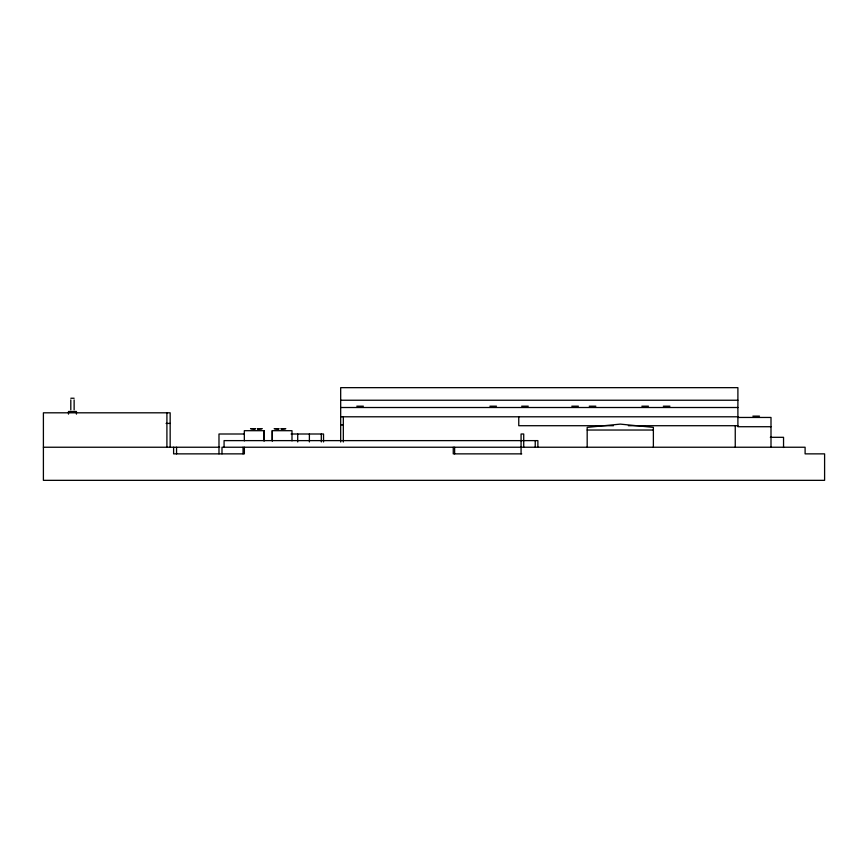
<?xml version="1.0" encoding="UTF-8"?>
<svg xmlns="http://www.w3.org/2000/svg" width="868" height="868" viewBox="0 0 868 868"><rect width="100%" height="100%" fill="white"/><g stroke="black" fill="none" stroke-linecap="round" stroke-linejoin="round"><path stroke-width="1.3" d="M70.807 398.249L74.127 398.249M340.679 400.235L737.898 400.235M356.781 406.191L363.399 406.191M489.877 406.191L496.496 406.191M521.646 406.191L528.265 406.191M571.784 406.191L578.403 406.191M589.242 406.191L595.86 406.191M641.843 406.191L648.461 406.191M663.326 406.191L669.944 406.191M340.679 407.515L737.898 407.515M752.86 416.13L759.489 416.13M340.679 416.792L737.898 416.792M737.898 417.454L771.001 417.454L771.001 447.237M166.092 423.41L170.161 423.41M340.679 424.929L343.327 424.929M613.47 425.711L518.76 425.711L518.76 416.792M628.356 425.711L737.898 425.711M771.001 426.72L737.898 426.72L737.898 387.66L340.679 387.66L340.679 441.996M250.526 428.705L255.485 428.705M257.232 428.705L262.19 428.705M274.147 428.705L279.105 428.705M280.841 428.705L285.811 428.705M254.986 429.204L251.026 428.705M257.72 429.204L261.659 428.705M278.606 429.204L274.668 428.705M281.341 429.204L285.312 428.705M587.18 430.029L653.376 430.029M244.147 434L218.986 434L218.986 453.866M291.095 434L323.536 434L323.536 441.942M770.307 437.309L783.544 437.309L783.544 447.497M43.4 447.237L219.691 447.237M521.733 453.866L453.259 453.866L453.259 447.237M735.25 425.711L735.25 447.237M653.376 447.237L653.376 427.381L620.284 424.116L587.18 427.381L587.18 447.237M537.878 447.237L537.878 440.618L224.074 440.618L224.074 447.237M535.231 440.618L535.231 447.237M523.719 447.237L523.719 434L521.071 434L521.071 453.866M454.637 447.237L454.637 453.866M343.327 416.792L343.327 441.996M321.301 434L321.301 441.942M309.388 434L309.388 441.942M297.713 434L297.713 441.942M291.995 440.879L291.995 430.691L272.14 430.691L272.14 440.879M272.357 430.691L272.357 440.879M264.197 440.879L264.197 430.691L244.331 430.691L244.331 440.879M263.97 430.691L263.97 440.879M244.375 447.237L244.375 453.866L173.611 453.866L173.611 447.237M243.04 447.237L243.04 453.866M221.991 453.866L221.991 447.237L805.103 447.237L805.103 453.866L824.6 453.866L824.6 480.34L43.4 480.34L43.4 412.81L170.161 412.81L170.161 447.237M176.562 447.237L176.562 453.866M166.906 412.81L166.906 447.237M76.438 414.134L76.438 411.486L68.496 411.486L68.496 414.134M74.127 399.909L74.127 409.837M70.807 399.909L70.807 409.837"/></g></svg>
